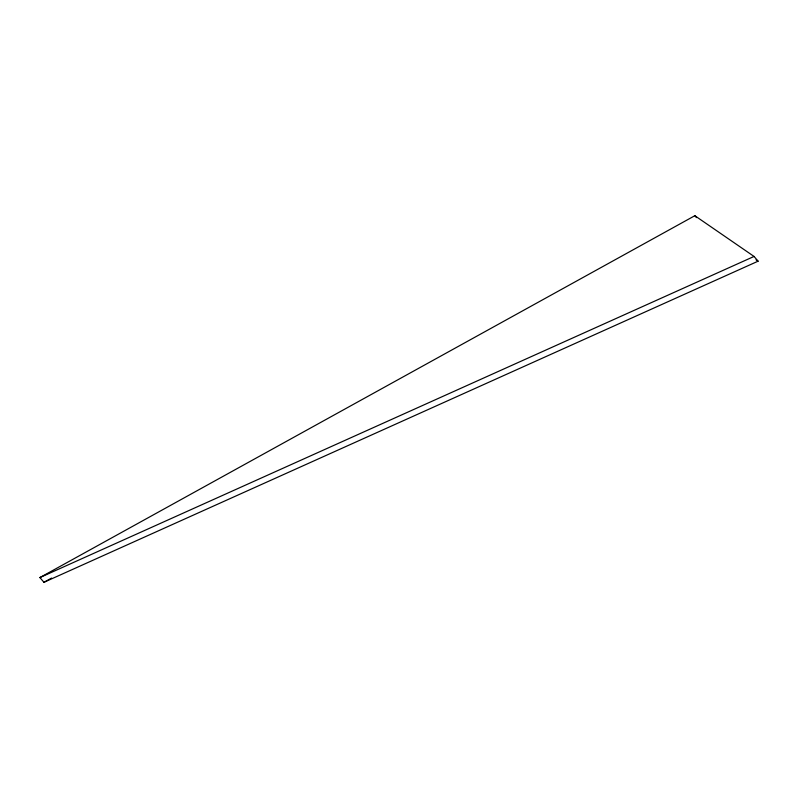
<?xml version="1.0" encoding="UTF-8"?>
<svg xmlns="http://www.w3.org/2000/svg" width="798" height="798" viewBox="0 0 798 798"><rect width="100%" height="100%" fill="white"/><g stroke="black" fill="none" stroke-linecap="round" stroke-linejoin="round"><path stroke-width="1.2" d="M39.9 577.562L694.839 215.709L754.05 256.447L758.1 261.185L43.95 582.291L39.9 577.562L754.05 256.447M43.95 582.291L51.581 578.081M756.055 259.779L758.1 261.185M694.839 215.709L696.455 217.605"/></g></svg>
